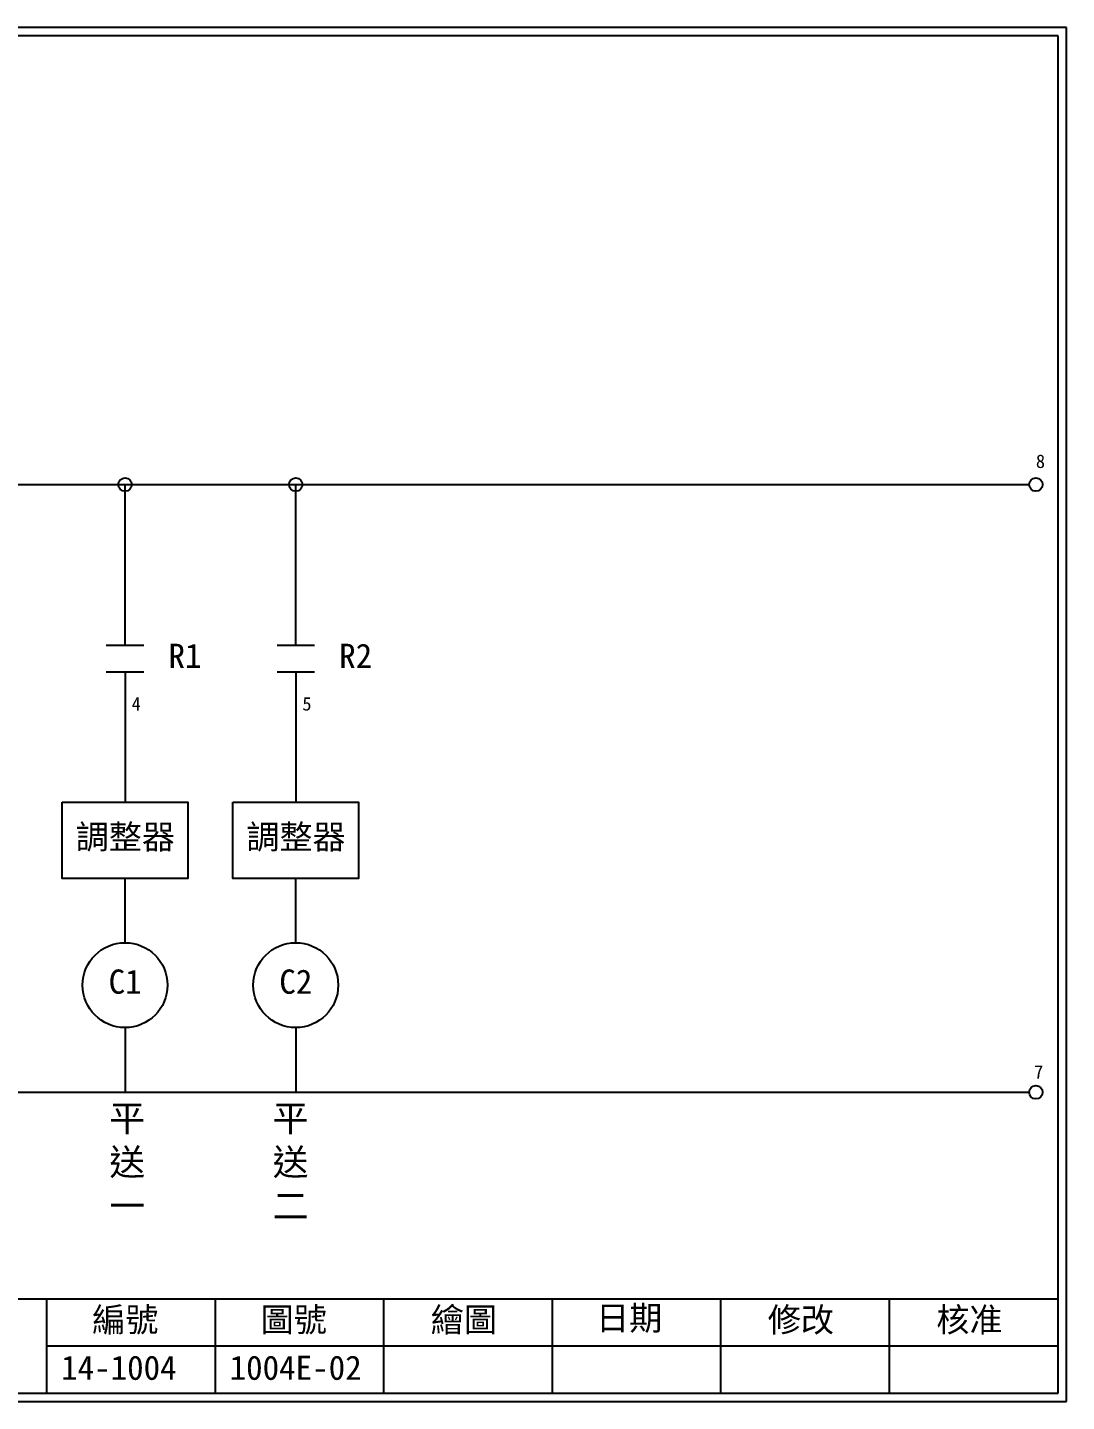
# Model space of a CAD drawing. Extents: x 10 to 297, y 3 to 207.
# Drawn here: x 142.9 to 297, y 3 to 207 of the extents above; entities that cross this region are included whole.
import ezdxf

# ---------------------------------------------------------------- set-up
doc = ezdxf.new("R2010")
doc.units = 0
doc.layers.get('0').update_dxf_attribs({"linetype": 'CONTINUOUS'})
doc.layers.add('圖框層', color=7, linetype='CONTINUOUS')
doc.layers.add('標尺寸層', color=3, linetype='CONTINUOUS')
doc.styles.add('CNS', font='romanc.shx', dxfattribs={"bigfont": 'chineset.shx'})
doc.styles.add('STSL', font='kaiu.ttf')

msp = doc.modelspace()

# ---------------------------------------------------------------- linework, layer by layer
for p, q in [((19.23, 139.12), (291.46, 139.12)), ((157.35, 115.27), (157.35, 139.12)), ((182.67, 115.27), (182.67, 139.12)), ((157.35, 111.3), (157.35, 91.96)), ((182.67, 111.3), (182.67, 91.96)), ((157.35, 71.11), (157.35, 80.64)), ((182.67, 71.11), (182.67, 80.64)), ((157.35, 58.51), (157.35, 48.91)), ((182.67, 58.51), (182.67, 48.91)), ((19.23, 48.91), (291.46, 48.91))]:
    msp.add_line(p, q)
for points in [[(148.02, 91.96), (166.68, 91.96), (166.68, 80.64), (148.02, 80.64)], [(173.34, 91.96), (192, 91.96), (192, 80.64), (173.34, 80.64)]]:
    msp.add_lwpolyline(points, close=True)
for centre in [(157.35, 64.81), (182.67, 64.81)]:
    msp.add_circle(centre, 6.3)
at = {"layer": '圖框層', "color": 7}
for p, q in [((297, 206.97), (10, 206.97)), ((297, 3), (297, 206.97)), ((295.75, 205.72), (11.25, 205.72)), ((295.75, 4.25), (295.75, 205.72)), ((11.25, 18.25), (295.75, 18.25)), ((145.75, 4.25), (145.75, 18.25)), ((170.75, 4.25), (170.75, 18.25)), ((195.75, 4.25), (195.75, 18.25)), ((220.75, 4.25), (220.75, 18.25)), ((245.75, 4.25), (245.75, 18.25)), ((270.75, 4.25), (270.75, 18.25)), ((145.75, 11.25), (295.75, 11.25)), ((11.25, 4.25), (295.75, 4.25)), ((10, 3), (297, 3))]:
    msp.add_line(p, q, dxfattribs=at)
at = {"layer": '標尺寸層', "color": 7}
for p, q in [((154.56, 115.27), (160.13, 115.27)), ((179.89, 115.27), (185.45, 115.27)), ((154.56, 111.3), (160.13, 111.3)), ((179.89, 111.3), (185.45, 111.3))]:
    msp.add_line(p, q, dxfattribs=at)
for centre in [(157.35, 139.12), (182.67, 139.12), (292.46, 139.12), (292.46, 48.91)]:
    msp.add_circle(centre, 1, dxfattribs=at)

# ---------------------------------------------------------------- texts
at = {"layer": '圖框層', "color": 4, "style": 'STSL'}
for s, height, p in [('8', 2, (292.46, 141.58)), ('R1', 3.6, (163.79, 111.9)), ('R2', 3.6, (189.11, 111.9)), ('4', 2, (158.33, 105.57)), ('5', 2, (183.65, 105.57)), ('調整器', 3.6, (150.03, 85.02)), ('調整器', 3.6, (175.35, 85.02)), ('C1', 3.6, (154.91, 63.53)), ('C2', 3.6, (180.23, 63.53)), ('7', 2, (292.2, 50.91)), ('編號', 3.6, (152.47, 13.34)), ('圖號', 3.6, (177.47, 13.34)), ('繪圖', 3.6, (202.69, 13.34)), ('日期', 3.6, (227.22, 13.59)), ('修改', 3.6, (252.69, 13.34)), ('核准', 3.6, (277.69, 13.34)), ('14-1004', 3.6, (147.86, 6.22)), ('1004E-02', 3.6, (172.86, 6.22))]:
    msp.add_text(s, height=height, dxfattribs=at).set_placement(p)
at = {"layer": '標尺寸層', "color": 7, "char_height": 3.9, "width": 5.4243, "attachment_point": 1, "style": 'CNS'}
for s, insert in [('{\\fDFKai-SB|b0|i0|c136|p65;平送一}', (155.01, 46.99)), ('{\\fDFKai-SB|b0|i0|c136|p65;平送二}', (179.24, 46.99))]:
    msp.add_mtext(s, dxfattribs=dict(at, insert=insert))

doc.saveas('drawing.dxf')
